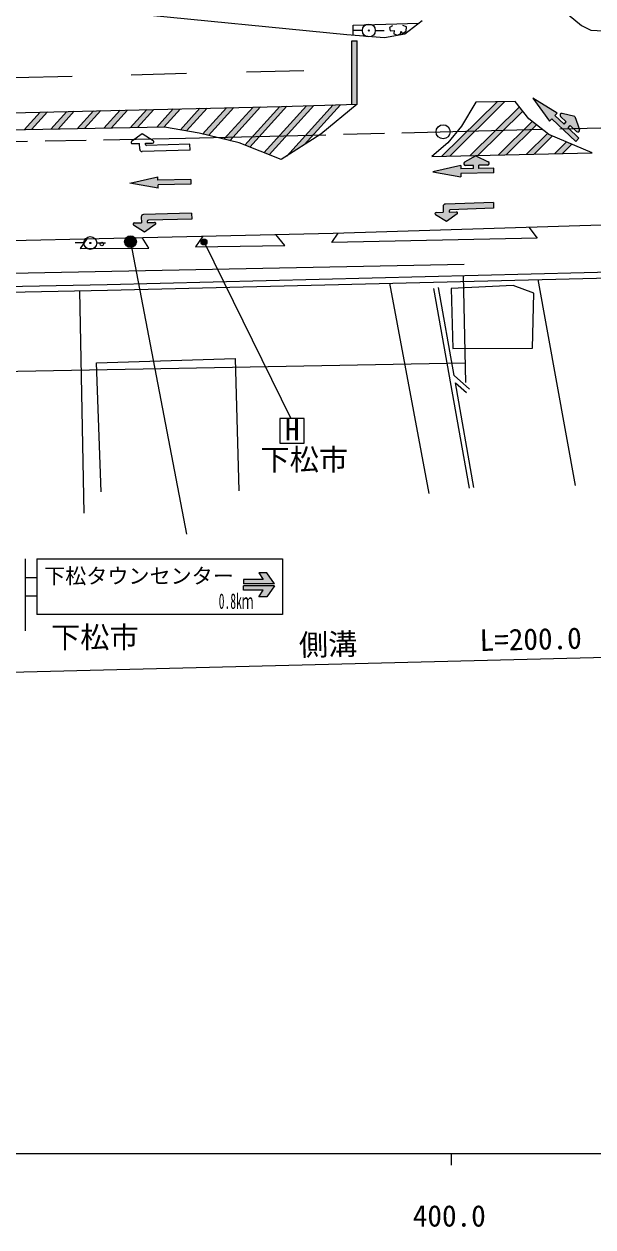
# Model space of a CAD drawing. Units: millimetres at full size, sheet at 1:1000; details may follow other scales. Extents: x 40000 to 680000, y 20000 to 380000.
# Drawn here: x 431512 to 480118, y 198715 to 301476 of the extents above; entities that cross this region are included whole.
import ezdxf
from ezdxf.enums import TextEntityAlignment as Align

# ---------------------------------------------------------------- set-up
doc = ezdxf.new("R2010")
doc.units = ezdxf.units.MM
doc.header["$LTSCALE"] = 1000
doc.linetypes.add('CHAIN', pattern=[18.5, 12, -1.5, 3.5, -1.5])
for name, color, linetype, lineweight in [('M-BGD', 7, 'Continuous', 25), ('M-BGD-EXST', 7, 'Continuous', 25), ('M-BMK', 2, 'CHAIN', 13), ('M-BMK-SRVR', 3, 'Continuous', 25), ('M-STR-HTXT', 7, 'Continuous', 13), ('M-STR-STRC', 7, 'Continuous', 25), ('M-TTL-BAND', 7, 'Continuous', 25)]:
    doc.layers.add(name, color=color, linetype=linetype, lineweight=lineweight)
doc.styles.add('ＭＳ ゴシック', font='')
doc.styles.get('ＭＳ ゴシック').set_extended_font_data('MS Gothic')

msp = doc.modelspace()

# ---------------------------------------------------------------- hatches: boundary and pattern name
at = {"layer": 'M-BGD'}
h = msp.add_hatch(color=256, dxfattribs=at)
edge = h.paths.add_edge_path()
edge.add_ellipse((460967, 300926), major_axis=(41.8, -27.4), ratio=1, start_angle=33.22894, end_angle=-146.77106)
h = msp.add_hatch(color=256, dxfattribs=at)
edge = h.paths.add_edge_path()
edge.add_ellipse((437175, 282777), major_axis=(41.8, -27.4), ratio=1, start_angle=33.22894, end_angle=-146.77106)
at = {"layer": 'M-BGD-EXST'}
msp.add_hatch(color=256, dxfattribs=at).paths.add_polyline_path([(447139, 282856, 1), (446639, 282856, 0.41421), (446889, 282606, 0.41421)])
at = {"layer": 'M-STR-STRC'}
for points in [[(459972, 300057), (459522, 300056), (459531, 294612), (459981, 294625)], [(478180, 292806), (478722, 292298, 0.78564), (478966, 292457), (478573, 293568), (477489, 293838, 0.77336), (477350, 293583), (477839, 293125), (477651, 292925), (476863, 293663), (477051, 293863), (474978, 295157), (476403, 293172), (476591, 293373), (478643, 291451), (478915, 291741), (477992, 292605)], [(433522, 293973), (432903, 293959), (431533, 292444), (432151, 292456)], [(435795, 294027), (435175, 294012), (433797, 292487), (434414, 292499)], [(438067, 294080), (437447, 294066), (436060, 292531), (436677, 292542)], [(440339, 294133), (439720, 294119), (438323, 292574), (438941, 292586)], [(442611, 294187), (441992, 294172), (440587, 292617), (441204, 292629)], [(444884, 294240), (444264, 294226), (442850, 292661), (443467, 292673)], [(447156, 294293), (446536, 294279), (444870, 292435), (445393, 292343)], [(449428, 294347), (448808, 294332), (446772, 292079), (447269, 291958)], [(451700, 294400), (451081, 294386), (448594, 291634), (449090, 291512)], [(453975, 294456), (453499, 294442), (453353, 294439), (450362, 291129), (450809, 290953)], [(456257, 294520), (455635, 294503), (452001, 290482), (452448, 290306)], [(458539, 294584), (457917, 294567), (453974, 290204), (455433, 291147)], [(472595, 294849), (471943, 294838), (467220, 290184), (467877, 290200)], [(474124, 294039), (473845, 294396), (469628, 290241), (470284, 290256)], [(475293, 292875), (474935, 293153), (472036, 290297), (472692, 290312)], [(476670, 291915), (476350, 292050), (476247, 292131), (474444, 290353), (475100, 290368)], [(478312, 291217), (477864, 291407), (476851, 290409), (477508, 290425)], [(470370, 289411), (471113, 289424, 0.78564), (471177, 289709), (470121, 290231), (469155, 289670, 0.77336), (469233, 289390), (469903, 289402), (469908, 289127), (468829, 289108), (468824, 289383), (466436, 288865), (468841, 288435), (468836, 288710), (471647, 288762), (471640, 289159), (470375, 289136)], [(442960, 287746), (445771, 287805), (445762, 288203), (442952, 288143), (442946, 288418), (440559, 287893), (442966, 287471)], [(467334, 285397), (466715, 285377, 0.74206), (466665, 285192), (467610, 284605), (468515, 285252, 0.74206), (468453, 285434), (467834, 285413), (467831, 285513, -0.41421), (467927, 285616), (471632, 285738), (471615, 286238), (467511, 286103, 0.41388), (467318, 285897)], [(441542, 284499), (440922, 284482, 0.74206), (440872, 284298), (441813, 283706), (442721, 284348, 0.74206), (442661, 284530), (442041, 284513), (442039, 284613, -0.41421), (442136, 284716), (445841, 284817), (445827, 285317), (441722, 285204, 0.41388), (441528, 284999)], [(441106, 282882, 1), (440106, 282882, 0.41421), (440606, 282382, 0.41421)], [(452922, 253657), (452253, 254594), (451572, 254594), (451942, 254019), (450259, 254019), (450258, 253658)], [(450258, 253120), (450258, 253482), (452922, 253482), (452253, 252546), (451572, 252545), (451942, 253121)]]:
    msp.add_hatch(color=256, dxfattribs=at).paths.add_polyline_path(points)
h = msp.add_hatch(color=256, dxfattribs=at)
edge = h.paths.add_edge_path()
edge.add_line((441883, 291196), (441880, 291296))

# ---------------------------------------------------------------- linework, layer by layer
at = {"layer": 'M-BGD'}
for p, q in [((460417, 300926), (459667, 300926)), ((461517, 300926), (462267, 300926)), ((436625, 282777), (435875, 282777)), ((437725, 282777), (438475, 282777)), ((478632, 262043), (475439, 279646)), ((436647, 259689), (436269, 278686)), ((466133, 261363), (462756, 279331)), ((469561, 261828), (466532, 278892)), ((468259, 271450), (466925, 278962)), ((468259, 271450), (469567, 270292)), ((469955, 261898), (468371, 270816)), ((468371, 270816), (469302, 269992))]:
    msp.add_line(p, q, dxfattribs=at)
for points in [[(476948, 304676), (477204, 303597), (478011, 302307), (479142, 301344), (479947, 300947), (482698, 300815), (531043, 302213), (532197, 302824), (533111, 303875), (533659, 304994), (533842, 305896), (533828, 306362)], [(440537, 302396), (459092, 300583), (462311, 300321), (464054, 300642), (465520, 301786)], [(459637, 300539), (459636, 301391), (465224, 301555)], [(462981, 301311), (462744, 301175), (462786, 300904), (463142, 300913), (463117, 300650), (463430, 300523), (463710, 300667), (463710, 300845), (463846, 300659), (464159, 300862), (464193, 301252), (463888, 301353)], [(357929, 255828), (357929, 264083), (359976, 272082), (361308, 274917), (363277, 277159), (366240, 278634), (370085, 280168), (375401, 281420), (410423, 282529), (457930, 283607), (519358, 285512), (567969, 287055)], [(474633, 284125), (475360, 283178), (457800, 282803), (458350, 283620)], [(360444, 256529), (360327, 259980), (360681, 262040), (361647, 265463), (362900, 268202), (364065, 270191), (366932, 273231), (369603, 275091), (371153, 276005), (374384, 277197), (376699, 277787), (378715, 278015), (389332, 278252), (438622, 279233), (483889, 280355), (516562, 281131), (568098, 282991)], [(436872, 283129), (436295, 282298), (442185, 282336), (441595, 283236)], [(446786, 283354), (446151, 282450), (453806, 282571), (453021, 283496)], [(360943, 256546), (360828, 259946), (361169, 261929), (362117, 265290), (363344, 267971), (364468, 269889), (367260, 272851), (369873, 274670), (371368, 275551), (374533, 276719), (376790, 277294), (378749, 277516), (389342, 277752), (438633, 278733), (483901, 279855), (516577, 280631), (568114, 282491)], [(438109, 261516), (437695, 272542), (449557, 272918), (449858, 261591)]]:
    msp.add_lwpolyline(points, dxfattribs=at)
msp.add_lwpolyline([(468009, 278891), (468144, 273763), (474959, 273790), (475066, 278474), (473289, 279133)], close=True, dxfattribs=at)
for centre, radius in [((460967, 300926), 550), ((460967, 300926), 50), ((437175, 282777), 550), ((437175, 282777), 50), ((438162, 282690), 150)]:
    msp.add_circle(centre, radius, dxfattribs=at)
at = {"layer": 'M-BGD-EXST'}
for p, q in [((446889, 282856), (454301, 267771)), ((455452, 267771), (453352, 267771)), ((453352, 267771), (453352, 265671)), ((455452, 265671), (455452, 267771)), ((453352, 265671), (455452, 265671))]:
    msp.add_line(p, q, dxfattribs=at)
msp.add_circle((446889, 282856), 250, dxfattribs=at)
at = {"layer": 'M-BMK'}
msp.add_lwpolyline([(334393, 289947), (357691, 290004), (366612, 289991), (393464, 290599), (419817, 291242), (445309, 291724), (483136, 292670), (511611, 293527), (544418, 294500), (567709, 295239)], dxfattribs=at)
at = {"layer": 'M-BMK-SRVR'}
msp.add_circle((467317, 292274), 600, dxfattribs=at)
at = {"layer": 'M-STR-HTXT'}
for p, q in [((469031, 279987), (469220, 270863)), ((368278, 244525), (569157, 249643))]:
    msp.add_line(p, q, dxfattribs=at)
msp.add_lwpolyline([(364311, 263423), (375886, 270179), (378336, 270886), (385115, 270968), (469185, 272521)], dxfattribs=at)
at = {"layer": 'M-STR-STRC'}
for p, q in [((459522, 300056), (459972, 300057)), ((459531, 294612), (459522, 300056)), ((459981, 294625), (459972, 300057)), ((430692, 296905), (435630, 297027)), ((440666, 297152), (445388, 297268)), ((450519, 297395), (455407, 297516)), ((477051, 293863), (474978, 295157)), ((474978, 295157), (476403, 293172)), ((431533, 292444), (432903, 293959)), ((432151, 292456), (433522, 293973)), ((433797, 292487), (435175, 294012)), ((434414, 292499), (435795, 294027)), ((436060, 292531), (437447, 294066)), ((436677, 292542), (438067, 294080)), ((438323, 292574), (439720, 294119)), ((438941, 292586), (440339, 294133)), ((440587, 292617), (441992, 294172)), ((441204, 292629), (442611, 294187)), ((442850, 292661), (444264, 294226)), ((443467, 292673), (444884, 294240)), ((444870, 292435), (446536, 294279)), ((445393, 292343), (447156, 294293)), ((446772, 292079), (448808, 294332)), ((447269, 291958), (449428, 294347)), ((448594, 291634), (451081, 294386)), ((449090, 291512), (451700, 294400)), ((450362, 291129), (453353, 294439)), ((450809, 290953), (453975, 294456)), ((452001, 290482), (455635, 294503)), ((452448, 290306), (456257, 294520)), ((453974, 290204), (457917, 294567)), ((455433, 291147), (458539, 294584)), ((467220, 290184), (471943, 294838)), ((467877, 290200), (472595, 294849)), ((469628, 290241), (473845, 294396)), ((470284, 290256), (474124, 294039)), ((472036, 290297), (474935, 293153)), ((472692, 290312), (475293, 292875)), ((476591, 293373), (476403, 293172)), ((478643, 291451), (476591, 293373)), ((477051, 293863), (476863, 293663)), ((477651, 292925), (476863, 293663)), ((477839, 293125), (477350, 293583)), ((478573, 293568), (477489, 293838)), ((477651, 292925), (477839, 293125)), ((478573, 293568), (478966, 292457)), ((441607, 292088), (440700, 291445)), ((442549, 291499), (441607, 292088)), ((474444, 290353), (476247, 292131)), ((475100, 290368), (476670, 291915)), ((477992, 292605), (478180, 292806)), ((478915, 291741), (477992, 292605)), ((478722, 292298), (478180, 292806)), ((440761, 291263), (441380, 291281)), ((441395, 290781), (441380, 291281)), ((441880, 291296), (442499, 291314)), ((441883, 291196), (441880, 291296)), ((445690, 291207), (441986, 291099)), ((445705, 290707), (445690, 291207)), ((476851, 290409), (477864, 291407)), ((477508, 290425), (478312, 291217)), ((478643, 291451), (478915, 291741)), ((445705, 290707), (441600, 290587)), ((470121, 290231), (469155, 289670)), ((470121, 290231), (471177, 289709)), ((468824, 289383), (466436, 288865)), ((466436, 288865), (468841, 288435)), ((468824, 289383), (468829, 289108)), ((469908, 289127), (468829, 289108)), ((471647, 288762), (468836, 288710)), ((469903, 289402), (469233, 289390)), ((469908, 289127), (469903, 289402)), ((471113, 289424), (470370, 289411)), ((470375, 289136), (470370, 289411)), ((471640, 289159), (470375, 289136)), ((471647, 288762), (471640, 289159)), ((440559, 287893), (442946, 288418)), ((442966, 287471), (440559, 287893)), ((442952, 288143), (442946, 288418)), ((445762, 288203), (442952, 288143)), ((445771, 287805), (442960, 287746)), ((442966, 287471), (442960, 287746)), ((445762, 288203), (445771, 287805)), ((468836, 288710), (468841, 288435)), ((467318, 285897), (467334, 285397)), ((471615, 286238), (467511, 286103)), ((471632, 285738), (467927, 285616)), ((471615, 286238), (471632, 285738)), ((441528, 284999), (441542, 284499)), ((445827, 285317), (441722, 285204)), ((445841, 284817), (442136, 284716)), ((445827, 285317), (445841, 284817)), ((467610, 284605), (466665, 285192)), ((466715, 285377), (467334, 285397)), ((468515, 285252), (467610, 284605)), ((467831, 285513), (467834, 285413)), ((467834, 285413), (468453, 285434)), ((441813, 283706), (440872, 284298)), ((440922, 284482), (441542, 284499)), ((442721, 284348), (441813, 283706)), ((442039, 284613), (442041, 284513)), ((442041, 284513), (442661, 284530)), ((440606, 282882), (445399, 257897)), ((431605, 255790), (431605, 249646)), ((432605, 255790), (453605, 255790)), ((432605, 255790), (432605, 251040)), ((453605, 255790), (453605, 251040)), ((431605, 254207), (432605, 254207)), ((450258, 254019), (450258, 253658)), ((451942, 254019), (450259, 254019)), ((451572, 254594), (451942, 254019)), ((452253, 254594), (451572, 254594)), ((452922, 253657), (452253, 254594)), ((452922, 253657), (450258, 253656)), ((452922, 253482), (450258, 253482)), ((450258, 253120), (450258, 253482)), ((451942, 253121), (450259, 253120)), ((451572, 252545), (451942, 253121)), ((452922, 253482), (452253, 252546)), ((431605, 252623), (432605, 252623)), ((452253, 252546), (451572, 252545)), ((453605, 251040), (432605, 251040))]:
    msp.add_line(p, q, dxfattribs=at)
for points in [[(371089, 292429), (408504, 293386), (453499, 294442), (459981, 294625), (456877, 292081), (453493, 289893), (449883, 291318), (446466, 292154), (443512, 292674), (416761, 292160), (376834, 291098), (371105, 291031)], [(360730, 271307), (362505, 271275), (375918, 279125), (469114, 280978)]]:
    msp.add_lwpolyline(points, dxfattribs=at)
msp.add_lwpolyline([(466365, 290164), (480037, 290484), (476350, 292050), (474638, 293385), (473477, 294864), (470109, 294806), (468890, 292747), (467729, 291325)], close=True, dxfattribs=at)
msp.add_circle((440606, 282882), 500, dxfattribs=at)
for centre, radius, start, end in [((477453, 293693), 150, 75.99514, 226.86331), ((478825, 292407), 150, 226.86331, 19.48197), ((440758, 291363), 100, 125.36357, 271.6735), ((441983, 291199), 100, 181.6735, 271.6735), ((442496, 291414), 100, 271.6735, 57.98344), ((441595, 290787), 200, 181.73785, 271.6735), ((469231, 289540), 150, 120.17922, 271.0474), ((471110, 289574), 150, 271.0474, 63.66605), ((467518, 285903), 200, 91.87891, 181.81456), ((441728, 285004), 200, 91.5696, 181.50525), ((442139, 284616), 100, 91.5696, 181.5696), ((466718, 285277), 100, 91.87891, 238.18885), ((467931, 285516), 100, 91.87891, 181.87891), ((468457, 285334), 100, 305.56898, 91.87891), ((440925, 284382), 100, 91.5696, 237.87953), ((442664, 284430), 100, 305.25967, 91.5696)]:
    msp.add_arc(centre, radius, start, end, dxfattribs=at)
at = {"layer": 'M-TTL-BAND'}
for p, q in [((40000, 205000), (579000, 205000)), ((468000, 205000), (468000, 204000))]:
    msp.add_line(p, q, dxfattribs=at)

# ---------------------------------------------------------------- texts
at = {"layer": 'M-BGD-EXST', "style": 'ＭＳ ゴシック'}
for s, p in [('H', (453805, 265363)), ('下松市', (451707, 262808))]:
    msp.add_text(s, height=1833, dxfattribs=at).set_placement(p, align=Align.BOTTOM_LEFT)
at = {"layer": 'M-STR-HTXT', "style": 'ＭＳ ゴシック'}
for s, rotation, p in [('L=200.0', 1.287, (470466, 247367)), ('側溝', 1.109, (455020, 246966))]:
    msp.add_text(s, height=1833, rotation=rotation, dxfattribs=at).set_placement(p, align=Align.BOTTOM_LEFT)
at = {"layer": 'M-STR-STRC', "style": 'ＭＳ ゴシック'}
msp.add_text('下松タウンセンター', height=1320, dxfattribs=at).set_placement((441331, 254330), align=Align.MIDDLE_CENTER)
at = {"layer": 'M-STR-STRC', "style": 'ＭＳ ゴシック', "width": 0.55}
msp.add_text('0.8kｍ', height=1320, dxfattribs=at).set_placement((449628, 252177), align=Align.MIDDLE_CENTER)
at = {"layer": 'M-STR-STRC', "style": 'ＭＳ ゴシック'}
msp.add_text('下松市', height=1833, dxfattribs=at).set_placement((433810, 247622), align=Align.BOTTOM_LEFT)
at = {"layer": 'M-TTL-BAND', "style": 'ＭＳ ゴシック'}
msp.add_text('400.0', height=1833, dxfattribs=at).set_placement((467844, 198195), align=Align.BOTTOM_CENTER)

doc.saveas('drawing.dxf')
